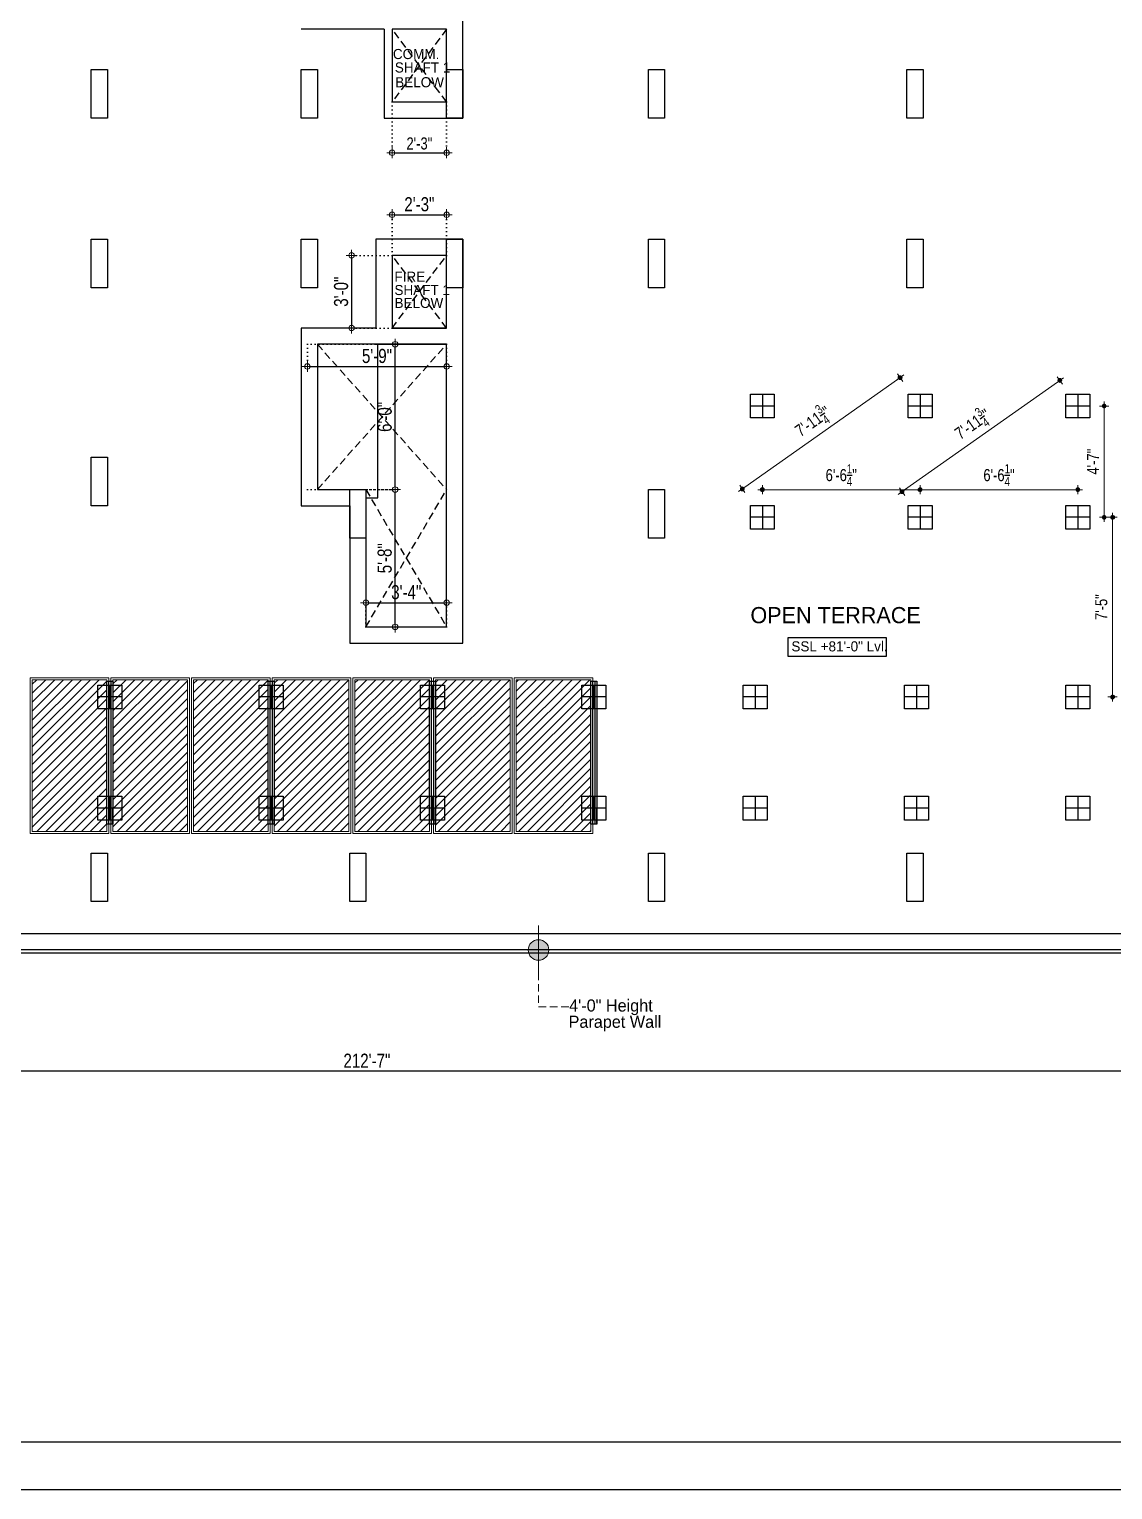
# Model space of a CAD drawing. Header units: inches. Extents: x 13 to 21264, y -72369 to -55.
# Drawn here: x 6043 to 6580, y -72369 to -71646 of the extents above; entities that cross this region are included whole.
import ezdxf

# ---------------------------------------------------------------- set-up
doc = ezdxf.new("R2010")
doc.units = ezdxf.units.IN
doc.header["$LTSCALE"] = 15
doc.header["$MEASUREMENT"] = 0
doc.header["$PDMODE"] = 34
doc.linetypes.add('DOT2', pattern=[0.125, 0, -0.125])
doc.linetypes.add('HIDDEN', pattern=[0.375, 0.25, -0.125])
doc.layers.get('0').update_dxf_attribs({"linetype": 'CONTINUOUS', "lineweight": 13})
doc.layers.get('DEFPOINTS').update_dxf_attribs({"linetype": 'CONTINUOUS', "lineweight": 13})
doc.layers.add('INNER DIM', color=30, linetype='CONTINUOUS', lineweight=13)
doc.styles.add('rob', font='')
doc.styles.add('RS', font='', dxfattribs={"width": 0.8})
doc.styles.get('rob').set_extended_font_data('Century Gothic')
doc.styles.get('RS').set_extended_font_data('Century Gothic')
doc.dimstyles.new('SECTION DIM', dxfattribs={"dimscale": 0.6, "dimtxt": 9, "dimasz": 2, "dimexe": 0, "dimexo": 0, "dimgap": 1, "dimtad": 1, "dimzin": 3, "dimdsep": 46, "dimlunit": 4, "dimtxsty": 'RS', "dimblk1": 'CUT', "dimblk2": 'CUT', "dimsah": 1, "dimcen": 0, "dimclrd": 251, "dimclre": 21, "dimclrt": 4, "dimadec": 0, "dimazin": 0, "dimtfac": 1, "dimtix": 1, "dimtofl": 0, "dimtmove": 2, "dimatfit": 3, "dimfxl": 0, "dimtolj": 1, "dimtzin": 3, "dimarcsym": 0})
doc.dimstyles.new('WORKING DIM-altura', dxfattribs={"dimscale": 0, "dimtxt": 6, "dimasz": 1.5, "dimexe": 0, "dimexo": 0, "dimgap": 2, "dimtad": 1, "dimzin": 3, "dimdsep": 46, "dimlunit": 4, "dimtxsty": 'RS', "dimblk1": 'CUT-15', "dimblk2": 'CUT-15', "dimsah": 1, "dimcen": 0, "dimclrd": 49, "dimclre": 109, "dimclrt": 41, "dimadec": 0, "dimazin": 0, "dimtfac": 0.75, "dimtix": 1, "dimtofl": 0, "dimtmove": 2, "dimatfit": 2, "dimldrblk": 'CUT-15', "dimfxl": 1, "dimtolj": 1, "dimtzin": 3, "dimlwd": -1, "dimlwe": -1, "dimarcsym": 0})

# ---------------------------------------------------------------- blocks, each defined once
blk = doc.blocks.new('CUT')
at = {"layer": 'INNER DIM', "color": 8}
blk.add_line((-1.8, 0), (1.8, 0), dxfattribs=at)
at = {"layer": 'INNER DIM', "color": 9}
blk.add_line((0, 1.8), (0, -1.8), dxfattribs=at)
blk.add_circle((0, 0), 0.9, dxfattribs=at)
blk = doc.blocks.new('*D1340')
at = {"color": 8, "linetype": 'DOT2', "lineweight": -2, "transparency": 16777216}
for p, q in [((6222.62, -71757.63), (6222.62, -71737.52)), ((6249.62, -71757.63), (6249.62, -71737.52))]:
    blk.add_line(p, q, dxfattribs=at)
at = {"color": 0, "lineweight": -2, "transparency": 16777216}
blk.add_line((6224.12, -71737.52), (6248.12, -71737.52), dxfattribs=at)
at = {"layer": 'DEFPOINTS', "color": 0, "transparency": 16777216}
for p in [(6249.62, -71737.52), (6222.62, -71757.63, 0.01), (6249.62, -71757.63, 0.01)]:
    blk.add_point(p, dxfattribs=at)
at = {"color": 0, "lineweight": -2, "transparency": 16777216, "xscale": 1.5, "yscale": 1.5, "zscale": 1.5, "rotation": 180}
blk.add_blockref('CUT', (6222.62, -71737.52), dxfattribs=at)
at = {"color": 0, "lineweight": -2, "transparency": 16777216, "xscale": 1.5, "yscale": 1.5, "zscale": 1.5}
blk.add_blockref('CUT', (6249.62, -71737.52), dxfattribs=at)
at = {"color": 0, "lineweight": -2, "transparency": 16777216, "insert": (6236.12, -71732.36), "char_height": 7, "attachment_point": 5, "style": 'RS'}
blk.add_mtext('\\A1;2\'-3"', dxfattribs=at)
blk = doc.blocks.new('*D1341')
at = {"color": 8, "linetype": 'DOT2', "lineweight": -2, "transparency": 16777216}
for p, q in [((6222.62, -71757.63), (6202.53, -71757.63)), ((6222.62, -71793.63), (6202.53, -71793.63))]:
    blk.add_line(p, q, dxfattribs=at)
at = {"color": 0, "lineweight": -2, "transparency": 16777216}
blk.add_line((6202.53, -71759.13), (6202.53, -71792.13), dxfattribs=at)
at = {"layer": 'DEFPOINTS', "color": 0, "transparency": 16777216}
for p in [(6222.62, -71757.63, 0.01), (6202.53, -71793.63), (6222.62, -71793.63, 0.01)]:
    blk.add_point(p, dxfattribs=at)
at = {"color": 0, "lineweight": -2, "transparency": 16777216, "xscale": 1.5, "yscale": 1.5, "zscale": 1.5}
for p, rotation in [((6202.53, -71757.63), 90), ((6202.53, -71793.63), 270)]:
    blk.add_blockref('CUT', p, dxfattribs=dict(at, rotation=rotation))
at = {"color": 0, "lineweight": -2, "transparency": 16777216, "insert": (6197.37, -71775.63), "char_height": 7, "attachment_point": 5, "rotation": 90, "style": 'RS'}
blk.add_mtext('\\A1;3\'-0"', dxfattribs=at)
blk = doc.blocks.new('*D1342')
at = {"color": 8, "linetype": 'DOT2', "lineweight": -2, "transparency": 16777216}
for p, q in [((6180.62, -71801.64), (6180.62, -71812.65)), ((6249.62, -71801.64), (6249.62, -71812.65))]:
    blk.add_line(p, q, dxfattribs=at)
at = {"color": 0, "lineweight": -2, "transparency": 16777216}
blk.add_line((6182.12, -71812.65), (6248.12, -71812.65), dxfattribs=at)
at = {"layer": 'DEFPOINTS', "color": 0, "transparency": 16777216}
for p in [(6180.62, -71801.64, 0), (6249.62, -71801.64, 0), (6249.62, -71812.65)]:
    blk.add_point(p, dxfattribs=at)
at = {"color": 0, "lineweight": -2, "transparency": 16777216, "xscale": 1.5, "yscale": 1.5, "zscale": 1.5, "rotation": 180}
blk.add_blockref('CUT', (6180.62, -71812.65), dxfattribs=at)
at = {"color": 0, "lineweight": -2, "transparency": 16777216, "xscale": 1.5, "yscale": 1.5, "zscale": 1.5}
blk.add_blockref('CUT', (6249.62, -71812.65), dxfattribs=at)
at = {"color": 0, "lineweight": -2, "transparency": 16777216, "insert": (6215.12, -71807.49), "char_height": 7, "attachment_point": 5, "style": 'RS'}
blk.add_mtext('\\A1;5\'-9"', dxfattribs=at)
blk = doc.blocks.new('*D1343')
at = {"color": 8, "linetype": 'DOT2', "lineweight": -2, "transparency": 16777216}
for p, q in [((6180.62, -71801.63), (6224.13, -71801.63)), ((6180.62, -71873.63), (6224.13, -71873.63))]:
    blk.add_line(p, q, dxfattribs=at)
at = {"color": 0, "lineweight": -2, "transparency": 16777216}
blk.add_line((6224.13, -71872.13), (6224.13, -71803.13), dxfattribs=at)
at = {"layer": 'DEFPOINTS', "color": 0, "transparency": 16777216}
for p in [(6180.62, -71801.63, 0), (6224.13, -71801.63), (6180.62, -71873.63, 0)]:
    blk.add_point(p, dxfattribs=at)
at = {"color": 0, "lineweight": -2, "transparency": 16777216, "xscale": 1.5, "yscale": 1.5, "zscale": 1.5}
for p, rotation in [((6224.13, -71801.63), 90), ((6224.13, -71873.63), 270)]:
    blk.add_blockref('CUT', p, dxfattribs=dict(at, rotation=rotation))
at = {"color": 0, "lineweight": -2, "transparency": 16777216, "insert": (6218.96, -71837.63), "char_height": 7, "attachment_point": 5, "rotation": 90, "style": 'RS'}
blk.add_mtext('\\A1;6\'-0"', dxfattribs=at)
blk = doc.blocks.new('*D1344')
at = {"color": 8, "linetype": 'DOT2', "lineweight": -2, "transparency": 16777216}
for p, q in [((6209.62, -71941.64), (6209.62, -71929.64)), ((6249.62, -71941.64), (6249.62, -71929.64))]:
    blk.add_line(p, q, dxfattribs=at)
at = {"color": 0, "lineweight": -2, "transparency": 16777216}
blk.add_line((6211.12, -71929.64), (6248.12, -71929.64), dxfattribs=at)
at = {"layer": 'DEFPOINTS', "color": 0, "transparency": 16777216}
for p in [(6249.62, -71929.64), (6209.62, -71941.64, 0), (6249.62, -71941.64, 0)]:
    blk.add_point(p, dxfattribs=at)
at = {"color": 0, "lineweight": -2, "transparency": 16777216, "xscale": 1.5, "yscale": 1.5, "zscale": 1.5, "rotation": 180}
blk.add_blockref('CUT', (6209.62, -71929.64), dxfattribs=at)
at = {"color": 0, "lineweight": -2, "transparency": 16777216, "xscale": 1.5, "yscale": 1.5, "zscale": 1.5}
blk.add_blockref('CUT', (6249.62, -71929.64), dxfattribs=at)
at = {"color": 0, "lineweight": -2, "transparency": 16777216, "insert": (6229.62, -71924.47), "char_height": 7, "attachment_point": 5, "style": 'RS'}
blk.add_mtext('\\A1;3\'-4"', dxfattribs=at)
blk = doc.blocks.new('*D1345')
at = {"color": 8, "linetype": 'DOT2', "lineweight": -2, "transparency": 16777216}
for p, q in [((6201.64, -71873.63), (6224.13, -71873.63)), ((6209.79, -71941.64), (6224.13, -71941.64))]:
    blk.add_line(p, q, dxfattribs=at)
at = {"color": 0, "lineweight": -2, "transparency": 16777216}
blk.add_line((6224.13, -71940.14), (6224.13, -71875.13), dxfattribs=at)
at = {"layer": 'DEFPOINTS', "color": 0, "transparency": 16777216}
for p in [(6201.64, -71873.63), (6224.13, -71873.63), (6209.79, -71941.64)]:
    blk.add_point(p, dxfattribs=at)
at = {"color": 0, "lineweight": -2, "transparency": 16777216, "xscale": 1.5, "yscale": 1.5, "zscale": 1.5}
for p, rotation in [((6224.13, -71873.63), 90), ((6224.13, -71941.64), 270)]:
    blk.add_blockref('CUT', p, dxfattribs=dict(at, rotation=rotation))
at = {"color": 0, "lineweight": -2, "transparency": 16777216, "insert": (6218.96, -71907.63), "char_height": 7, "attachment_point": 5, "rotation": 90, "style": 'RS'}
blk.add_mtext('\\A1;5\'-8"', dxfattribs=at)
blk = doc.blocks.new('*D1257')
at = {"color": 8, "linetype": 'DOT2', "lineweight": -2, "transparency": 16777216}
for p, q in [((4934.62, -72101.64), (4934.62, -72161.64)), ((7485.62, -72131.64), (7485.62, -72161.64))]:
    blk.add_line(p, q, dxfattribs=at)
at = {"color": 0, "lineweight": -2, "transparency": 16777216}
blk.add_line((7484.12, -72161.64), (4936.12, -72161.64), dxfattribs=at)
at = {"layer": 'DEFPOINTS', "color": 0, "transparency": 16777216}
for p in [(4934.62, -72101.64, 0.01), (7485.62, -72131.64), (4934.62, -72161.64)]:
    blk.add_point(p, dxfattribs=at)
at = {"color": 0, "lineweight": -2, "transparency": 16777216, "xscale": 1.5, "yscale": 1.5, "zscale": 1.5, "rotation": 180}
blk.add_blockref('CUT', (4934.62, -72161.64), dxfattribs=at)
at = {"color": 0, "lineweight": -2, "transparency": 16777216, "xscale": 1.5, "yscale": 1.5, "zscale": 1.5}
blk.add_blockref('CUT', (7485.62, -72161.64), dxfattribs=at)
at = {"color": 0, "lineweight": -2, "transparency": 16777216, "insert": (6210.12, -72156.47), "char_height": 7, "attachment_point": 5, "style": 'RS'}
blk.add_mtext('\\A1;212\'-7"', dxfattribs=at)
blk = doc.blocks.new('*D1360')
at = {"color": 21, "linetype": 'DOT2', "lineweight": -2, "transparency": 16777216}
for p, q in [((6222.62, -71681.63), (6222.62, -71706.82)), ((6249.62, -71681.63), (6249.62, -71706.82))]:
    blk.add_line(p, q, dxfattribs=at)
at = {"color": 0, "lineweight": -2, "transparency": 16777216}
blk.add_line((6224.12, -71706.82), (6248.12, -71706.82), dxfattribs=at)
at = {"layer": 'DEFPOINTS', "color": 0, "transparency": 16777216}
for p in [(6222.62, -71681.63, -0.02), (6249.62, -71681.63, 0.01), (6249.62, -71706.82)]:
    blk.add_point(p, dxfattribs=at)
at = {"color": 0, "lineweight": -2, "transparency": 16777216, "xscale": 1.5, "yscale": 1.5, "zscale": 1.5, "rotation": 180}
blk.add_blockref('CUT', (6222.62, -71706.82), dxfattribs=at)
at = {"color": 0, "lineweight": -2, "transparency": 16777216, "xscale": 1.5, "yscale": 1.5, "zscale": 1.5}
blk.add_blockref('CUT', (6249.62, -71706.82), dxfattribs=at)
at = {"color": 0, "lineweight": -2, "transparency": 16777216, "insert": (6236.12, -71702.25), "char_height": 6, "attachment_point": 5, "style": 'RS'}
blk.add_mtext('\\A1;2\'-3"', dxfattribs=at)
blk = doc.blocks.new('CUT-15')
h = blk.add_hatch(color=256)
h.dxf.hatch_style = 1
edge = h.paths.add_edge_path()
edge.add_arc((0, 0), 0.638, -180, 180)
for p, q in [((0, -1.509), (0, 1.509)), ((1.509, 0), (-1.509, 0))]:
    blk.add_line(p, q)
blk.add_circle((0, 0), 0.638)
blk = doc.blocks.new('Waaree-325 Wp')
at = {"linetype": 'ByBlock', "true_color": 0xf8d731}
h = blk.add_hatch(dxfattribs=at)
h.set_pattern_fill('ANSI31', color=40, scale=25)
h.set_pattern_definition([(45, (-1275.805, 28322.5938), (-2.2097087, 2.2097087), [])])
h.paths.add_polyline_path([(1, 1), (37.96875, 1), (37.96875, 76.171875), (1, 76.171875)])
at = {"color": 40, "linetype": 'ByBlock', "true_color": 0xf8d731}
for p, q in [((0, 77.171875), (0, 0)), ((0, 77.171875), (38.96875, 77.171875)), ((1, 76.171875), (1, 1)), ((1, 76.171875), (37.96875, 76.171875)), ((37.96875, 76.171875), (37.96875, 1)), ((38.96875, 77.171875), (38.96875, 0)), ((38.96875, 0), (0, 0)), ((37.96875, 1), (1, 1))]:
    blk.add_line(p, q, dxfattribs=at)
blk = doc.blocks.new('*D1371')
at = {"color": 0, "ltscale": 3, "transparency": 16777216}
blk.add_line((6579.51, -71974.81), (6579.51, -71888.86), dxfattribs=at)
at = {"layer": 'DEFPOINTS', "color": 0, "ltscale": 3, "transparency": 16777216}
for p in [(6562.33, -71887.36, 0), (6579.51, -71887.36), (6562.33, -71976.31, 0)]:
    blk.add_point(p, dxfattribs=at)
at = {"color": 0, "ltscale": 3, "transparency": 16777216, "xscale": 1.5, "yscale": 1.5, "zscale": 1.5}
for p, rotation in [((6579.51, -71887.36), 90), ((6579.51, -71976.31), 270)]:
    blk.add_blockref('CUT-15', p, dxfattribs=dict(at, rotation=rotation))
at = {"color": 0, "lineweight": -2, "ltscale": 3, "transparency": 16777216, "insert": (6573.94, -71931.84), "char_height": 6, "attachment_point": 5, "rotation": 90, "style": 'RS'}
blk.add_mtext('\\A1;7\'-5"', dxfattribs=at)
blk = doc.blocks.new('*D1372')
at = {"color": 0, "ltscale": 3, "transparency": 16777216}
blk.add_line((6485.67, -71873.71), (6560.83, -71873.71), dxfattribs=at)
at = {"layer": 'DEFPOINTS', "color": 0, "ltscale": 3, "transparency": 16777216}
for p in [(6562.33, -71873.71), (6484.17, -71887.36, 0), (6562.33, -71887.36, 0)]:
    blk.add_point(p, dxfattribs=at)
at = {"color": 0, "ltscale": 3, "transparency": 16777216, "xscale": 1.5, "yscale": 1.5, "zscale": 1.5, "rotation": 180}
blk.add_blockref('CUT-15', (6484.17, -71873.71), dxfattribs=at)
at = {"color": 0, "ltscale": 3, "transparency": 16777216, "xscale": 1.5, "yscale": 1.5, "zscale": 1.5}
blk.add_blockref('CUT-15', (6562.33, -71873.71), dxfattribs=at)
at = {"color": 0, "lineweight": -2, "ltscale": 3, "transparency": 16777216, "insert": (6523.25, -71866.46), "char_height": 6, "attachment_point": 5, "style": 'RS'}
blk.add_mtext('\\A1;6\'-6{\\H0.75x;\\S1/4;}"', dxfattribs=at)
blk = doc.blocks.new('*D1373')
at = {"color": 0, "ltscale": 3, "transparency": 16777216}
blk.add_line((6407.52, -71873.71), (6482.67, -71873.71), dxfattribs=at)
at = {"layer": 'DEFPOINTS', "color": 0, "ltscale": 3, "transparency": 16777216}
for p in [(6484.17, -71873.71), (6406.02, -71887.36, 0), (6484.17, -71887.36, 0)]:
    blk.add_point(p, dxfattribs=at)
at = {"color": 0, "ltscale": 3, "transparency": 16777216, "xscale": 1.5, "yscale": 1.5, "zscale": 1.5, "rotation": 180}
blk.add_blockref('CUT-15', (6406.02, -71873.71), dxfattribs=at)
at = {"color": 0, "ltscale": 3, "transparency": 16777216, "xscale": 1.5, "yscale": 1.5, "zscale": 1.5}
blk.add_blockref('CUT-15', (6484.17, -71873.71), dxfattribs=at)
at = {"color": 0, "lineweight": -2, "ltscale": 3, "transparency": 16777216, "insert": (6445.1, -71866.46), "char_height": 6, "attachment_point": 5, "style": 'RS'}
blk.add_mtext('\\A1;6\'-6{\\H0.75x;\\S1/4;}"', dxfattribs=at)
blk = doc.blocks.new('*D1374')
at = {"color": 49, "ltscale": 3, "transparency": 16777216}
blk.add_line((6575.37, -71885.86), (6575.37, -71833.74), dxfattribs=at)
at = {"layer": 'DEFPOINTS', "color": 0, "ltscale": 3, "transparency": 16777216}
for p in [(6562.33, -71832.24, 0), (6575.37, -71832.24), (6562.33, -71887.36, 0)]:
    blk.add_point(p, dxfattribs=at)
at = {"color": 49, "ltscale": 3, "transparency": 16777216, "xscale": 1.5, "yscale": 1.5, "zscale": 1.5}
for p, rotation in [((6575.37, -71832.24), 90), ((6575.37, -71887.36), 270)]:
    blk.add_blockref('CUT-15', p, dxfattribs=dict(at, rotation=rotation))
at = {"color": 0, "lineweight": -2, "ltscale": 3, "transparency": 16777216, "insert": (6569.8, -71859.8), "char_height": 6, "attachment_point": 5, "rotation": 90, "style": 'RS'}
blk.add_mtext('\\A1;4\'-7"', dxfattribs=at)
blk = doc.blocks.new('*D1375')
at = {"color": 49, "ltscale": 3, "transparency": 16777216}
blk.add_line((6476.45, -71873.81), (6552.16, -71820.42), dxfattribs=at)
at = {"layer": 'DEFPOINTS', "color": 0, "ltscale": 3, "transparency": 16777216}
for p in [(6553.38, -71819.56), (6562.33, -71832.24, 0), (6484.17, -71887.36, 0)]:
    blk.add_point(p, dxfattribs=at)
at = {"color": 49, "ltscale": 3, "transparency": 16777216, "xscale": 1.5, "yscale": 1.5, "zscale": 1.5}
for p, rotation in [((6553.38, -71819.56), 35.19268757316085), ((6475.23, -71874.68), 215.1926875731608)]:
    blk.add_blockref('CUT-15', p, dxfattribs=dict(at, rotation=rotation))
at = {"color": 0, "lineweight": -2, "ltscale": 3, "transparency": 16777216, "insert": (6510.13, -71841.19), "char_height": 6, "attachment_point": 5, "rotation": 35.19269, "style": 'RS'}
blk.add_mtext('\\A1;7\'-11{\\H0.75x;\\S3/4;}"', dxfattribs=at)
blk = doc.blocks.new('*D1376')
at = {"color": 49, "ltscale": 3, "transparency": 16777216}
blk.add_line((6397.32, -71872.43), (6473.03, -71819.04), dxfattribs=at)
at = {"layer": 'DEFPOINTS', "color": 0, "ltscale": 3, "transparency": 16777216}
for p in [(6474.25, -71818.18), (6484.17, -71832.24, 0), (6406.02, -71887.36, 0)]:
    blk.add_point(p, dxfattribs=at)
at = {"color": 49, "ltscale": 3, "transparency": 16777216, "xscale": 1.5, "yscale": 1.5, "zscale": 1.5}
for p, rotation in [((6474.25, -71818.18), 35.19268757313824), ((6396.1, -71873.29), 215.1926875731382)]:
    blk.add_blockref('CUT-15', p, dxfattribs=dict(at, rotation=rotation))
at = {"color": 0, "lineweight": -2, "ltscale": 3, "transparency": 16777216, "insert": (6431, -71839.81), "char_height": 6, "attachment_point": 5, "rotation": 35.19269, "style": 'RS'}
blk.add_mtext('\\A1;7\'-11{\\H0.75x;\\S3/4;}"', dxfattribs=at)

msp = doc.modelspace()

# ---------------------------------------------------------------- linework, layer by layer
at = {"color": 0, "lineweight": -2}
for p, q in [((6215.617, -71877.639, -0.025), (6215.617, -71801.638, -0.025)), ((6406.018, -71826.338, 0), (6406.018, -71838.149, 0)), ((6484.174, -71826.338, 0), (6484.174, -71838.149, 0)), ((6562.33, -71826.338, 0), (6562.33, -71838.149, 0)), ((6411.923, -71832.243, 0), (6400.112, -71832.243, 0)), ((6407.494, -71832.243, 0), (6404.542, -71832.243, 0)), ((6490.079, -71832.243, 0), (6478.268, -71832.243, 0)), ((6485.65, -71832.243, 0), (6482.698, -71832.243, 0)), ((6568.235, -71832.243, 0), (6556.424, -71832.243, 0)), ((6563.806, -71832.243, 0), (6560.854, -71832.243, 0)), ((6406.018, -71881.456, 0), (6406.018, -71893.267, 0)), ((6484.174, -71881.456, 0), (6484.174, -71893.267, 0)), ((6562.33, -71881.456, 0), (6562.33, -71893.267, 0)), ((6411.923, -71887.361, 0), (6400.112, -71887.361, 0)), ((6407.494, -71887.361, 0), (6404.542, -71887.361, 0)), ((6490.079, -71887.361, 0), (6478.268, -71887.361, 0)), ((6485.65, -71887.361, 0), (6482.698, -71887.361, 0)), ((6568.235, -71887.361, 0), (6556.424, -71887.361, 0)), ((6563.806, -71887.361, 0), (6560.854, -71887.361, 0)), ((6082.309, -72039.305, 0), (6082.309, -71968.439, 0)), ((6082.309, -71968.439, 0), (6082.801, -71968.439, 0)), ((6082.309, -72039.305, 0), (6082.309, -71968.439, 0)), ((6082.309, -71968.439, 0), (6082.801, -71968.439, 0)), ((6082.801, -71970.408, 0), (6082.801, -71982.219, 0)), ((6082.801, -71970.408, 0), (6082.801, -71982.219, 0)), ((6083.293, -71968.439, 0), (6083.293, -72039.305, 0)), ((6083.293, -71968.439, 0), (6083.293, -72039.305, 0)), ((6084.277, -71968.439, 0), (6084.277, -71976.313, 0)), ((6084.277, -71968.439, 0), (6084.277, -71976.313, 0)), ((6162.23, -72039.305, 0), (6162.23, -71968.439, 0)), ((6162.23, -71968.439, 0), (6162.722, -71968.439, 0)), ((6162.23, -72039.305, 0), (6162.23, -71968.439, 0)), ((6162.23, -71968.439, 0), (6162.722, -71968.439, 0)), ((6162.722, -71970.408, 0), (6162.722, -71982.219, 0)), ((6162.722, -71970.408, 0), (6162.722, -71982.219, 0)), ((6163.214, -71968.439, 0), (6163.214, -72039.305, 0)), ((6163.214, -71968.439, 0), (6163.214, -72039.305, 0)), ((6164.198, -71968.439, 0), (6164.198, -71976.313, 0)), ((6164.198, -71968.439, 0), (6164.198, -71976.313, 0)), ((6242.152, -72039.305, 0), (6242.152, -71968.439, 0)), ((6242.152, -71968.439, 0), (6242.644, -71968.439, 0)), ((6242.152, -72039.305, 0), (6242.152, -71968.439, 0)), ((6242.152, -71968.439, 0), (6242.644, -71968.439, 0)), ((6242.644, -71970.408, 0), (6242.644, -71982.219, 0)), ((6242.644, -71970.408, 0), (6242.644, -71982.219, 0)), ((6243.136, -71968.439, 0), (6243.136, -72039.305, 0)), ((6243.136, -71968.439, 0), (6243.136, -72039.305, 0)), ((6244.12, -71968.439, 0), (6244.12, -71976.313, 0)), ((6244.12, -71968.439, 0), (6244.12, -71976.313, 0)), ((6322.073, -72039.305, 0), (6322.073, -71968.439, 0)), ((6322.073, -71968.439, 0), (6322.565, -71968.439, 0)), ((6322.073, -72039.305, 0), (6322.073, -71968.439, 0)), ((6322.073, -71968.439, 0), (6322.565, -71968.439, 0)), ((6322.565, -71970.408, 0), (6322.565, -71982.219, 0)), ((6322.565, -71970.408, 0), (6322.565, -71982.219, 0)), ((6323.057, -71968.439, 0), (6323.057, -72039.305, 0)), ((6323.057, -71968.439, 0), (6323.057, -72039.305, 0)), ((6324.041, -71968.439, 0), (6324.041, -71976.313, 0)), ((6324.041, -71968.439, 0), (6324.041, -71976.313, 0)), ((6402.487, -71970.408, 0), (6402.487, -71982.219, 0)), ((6482.408, -71970.408, 0), (6482.408, -71982.219, 0)), ((6562.33, -71970.408, 0), (6562.33, -71982.219, 0)), ((6088.706, -71976.313, 0), (6076.895, -71976.313, 0)), ((6088.706, -71976.313, 0), (6076.895, -71976.313, 0)), ((6084.277, -71976.313, 0), (6081.325, -71976.313, 0)), ((6084.277, -71976.313, 0), (6081.325, -71976.313, 0)), ((6168.628, -71976.313, 0), (6156.817, -71976.313, 0)), ((6168.628, -71976.313, 0), (6156.817, -71976.313, 0)), ((6164.198, -71976.313, 0), (6161.246, -71976.313, 0)), ((6164.198, -71976.313, 0), (6161.246, -71976.313, 0)), ((6248.549, -71976.313, 0), (6236.738, -71976.313, 0)), ((6248.549, -71976.313, 0), (6236.738, -71976.313, 0)), ((6244.12, -71976.313, 0), (6241.168, -71976.313, 0)), ((6244.12, -71976.313, 0), (6241.168, -71976.313, 0)), ((6328.471, -71976.313, 0), (6316.66, -71976.313, 0)), ((6328.471, -71976.313, 0), (6316.66, -71976.313, 0)), ((6324.041, -71976.313, 0), (6321.089, -71976.313, 0)), ((6324.041, -71976.313, 0), (6321.089, -71976.313, 0)), ((6408.392, -71976.313, 0), (6396.581, -71976.313, 0)), ((6403.963, -71976.313, 0), (6401.011, -71976.313, 0)), ((6488.314, -71976.313, 0), (6476.503, -71976.313, 0)), ((6483.884, -71976.313, 0), (6480.932, -71976.313, 0)), ((6568.235, -71976.313, 0), (6556.424, -71976.313, 0)), ((6563.806, -71976.313, 0), (6560.854, -71976.313, 0)), ((6082.801, -72025.526, 0), (6082.801, -72037.337, 0)), ((6082.801, -72025.526, 0), (6082.801, -72037.337, 0)), ((6162.722, -72025.526, 0), (6162.722, -72037.337, 0)), ((6162.722, -72025.526, 0), (6162.722, -72037.337, 0)), ((6242.644, -72025.526, 0), (6242.644, -72037.337, 0)), ((6242.644, -72025.526, 0), (6242.644, -72037.337, 0)), ((6322.565, -72025.526, 0), (6322.565, -72037.337, 0)), ((6322.565, -72025.526, 0), (6322.565, -72037.337, 0)), ((6402.487, -72025.526, 0), (6402.487, -72037.337, 0)), ((6482.408, -72025.526, 0), (6482.408, -72037.337, 0)), ((6562.33, -72025.526, 0), (6562.33, -72037.337, 0)), ((6088.706, -72031.431, 0), (6076.895, -72031.431, 0)), ((6088.706, -72031.431, 0), (6076.895, -72031.431, 0)), ((6084.277, -72031.431, 0), (6081.325, -72031.431, 0)), ((6084.277, -72031.431, 0), (6081.325, -72031.431, 0)), ((6084.277, -72039.305, 0), (6084.277, -72031.431, 0)), ((6084.277, -72039.305, 0), (6084.277, -72031.431, 0)), ((6168.628, -72031.431, 0), (6156.817, -72031.431, 0)), ((6168.628, -72031.431, 0), (6156.817, -72031.431, 0)), ((6164.198, -72031.431, 0), (6161.246, -72031.431, 0)), ((6164.198, -72031.431, 0), (6161.246, -72031.431, 0)), ((6164.198, -72039.305, 0), (6164.198, -72031.431, 0)), ((6164.198, -72039.305, 0), (6164.198, -72031.431, 0)), ((6248.549, -72031.431, 0), (6236.738, -72031.431, 0)), ((6248.549, -72031.431, 0), (6236.738, -72031.431, 0)), ((6244.12, -72031.431, 0), (6241.168, -72031.431, 0)), ((6244.12, -72031.431, 0), (6241.168, -72031.431, 0)), ((6244.12, -72039.305, 0), (6244.12, -72031.431, 0)), ((6244.12, -72039.305, 0), (6244.12, -72031.431, 0)), ((6328.471, -72031.431, 0), (6316.66, -72031.431, 0)), ((6328.471, -72031.431, 0), (6316.66, -72031.431, 0)), ((6324.041, -72031.431, 0), (6321.089, -72031.431, 0)), ((6324.041, -72031.431, 0), (6321.089, -72031.431, 0)), ((6324.041, -72039.305, 0), (6324.041, -72031.431, 0)), ((6324.041, -72039.305, 0), (6324.041, -72031.431, 0)), ((6408.392, -72031.431, 0), (6396.581, -72031.431, 0)), ((6403.963, -72031.431, 0), (6401.011, -72031.431, 0)), ((6488.314, -72031.431, 0), (6476.503, -72031.431, 0)), ((6483.884, -72031.431, 0), (6480.932, -72031.431, 0)), ((6568.235, -72031.431, 0), (6556.424, -72031.431, 0)), ((6563.806, -72031.431, 0), (6560.854, -72031.431, 0))]:
    msp.add_line(p, q, dxfattribs=at)
at = {"color": 0, "lineweight": -2, "ltscale": 3}
msp.add_line((7485.617, -72101.636, -0.009), (5746.617, -72101.636, -0.009), dxfattribs=at)
for points in [[(4629.154, -70195.499), (8394.824, -70195.499), (8394.824, -72368.968), (4629.154, -72368.968)], [(4652.815, -70219.16), (8371.163, -70219.16), (8371.163, -72345.307), (4652.815, -72345.307)]]:
    msp.add_lwpolyline(points, close=True, dxfattribs=at)
msp.add_lwpolyline([(4943.194, -72094.491), (4943.194, -71345.76), (7064.498, -71345.76), (7064.498, -71008.659), (6807.215, -71008.659), (6807.215, -70939.717), (6654.7, -70939.717), (6654.7, -70580.336), (7472.95, -70580.336), (7472.95, -70936.992), (7273.404, -70936.992), (7273.404, -71006.061), (7273.404, -71340.974), (7303.229, -71340.974), (7303.229, -71313.444), (7488.636, -71313.444), (7488.636, -72103.233), (4942.843, -72103.233), (4942.843, -72093.122), (4942.843, -72090.418), (4943.213, -72090.418)], dxfattribs=at)
for points, elevation in [([(6218.621, -71645.635), (6218.621, -71689.636), (6257.617, -71689.635), (6257.617, -71581.634)], -0.017), ([(6218.621, -71645.635), (6177.617, -71645.633)], -0.025), ([(6249.617, -71645.634), (6222.621, -71645.635)], -0.025), ([(6257.617, -71645.634), (6257.617, -71645.634)], -0.025), ([(6257.617, -71801.638), (6257.617, -71801.638), (6257.617, -71749.634), (6214.617, -71749.634), (6214.617, -71793.635)], -0.009), ([(6214.617, -71793.635), (6177.617, -71793.636), (6177.617, -71881.634), (6201.617, -71881.634), (6201.617, -71949.635), (6257.617, -71949.635), (6257.617, -71793.635)], -0.025), ([(6249.617, -71793.635), (6222.617, -71793.635)], -0.025), ([(6209.617, -71941.635), (6249.617, -71941.635), (6249.617, -71801.635), (6185.617, -71801.636), (6185.617, -71873.634), (6209.617, -71873.634), (6209.617, -71941.635)], -0.025), ([(6214.617, -71801.635), (6214.617, -71801.638), (6249.617, -71801.638)], -0.009), ([(7014.615, -71897.635), (7014.617, -72093.636), (6946.616, -72093.636), (5809.617, -72093.636), (5809.617, -71949.635), (5885.617, -71949.635), (5885.617, -71853.635), (5833.616, -71853.635), (5833.616, -71853.635), (5833.616, -71853.635), (5833.616, -71853.635)], -0.009)]:
    msp.add_lwpolyline(points, dxfattribs=dict(at, elevation=elevation))
for points, elevation in [([(6222.621, -71681.633), (6249.617, -71681.635), (6249.617, -71645.633), (6222.621, -71645.635)], -0.017), ([(6073.616, -71665.634), (6081.616, -71665.634), (6081.616, -71689.634), (6073.616, -71689.634)], -0.009), ([(6177.616, -71665.634), (6185.616, -71665.634), (6185.616, -71689.634), (6177.616, -71689.634)], -0.009), ([(6249.616, -71665.634), (6257.616, -71665.634), (6257.616, -71689.634), (6249.616, -71689.634)], -0.009), ([(6349.616, -71665.634), (6357.616, -71665.634), (6357.616, -71689.634), (6349.616, -71689.634)], -0.009), ([(6477.616, -71665.634), (6485.616, -71665.634), (6485.616, -71689.634), (6477.616, -71689.634)], -0.009), ([(6073.597, -71749.634), (6081.597, -71749.634), (6081.597, -71773.634), (6073.597, -71773.634)], -0.017), ([(6177.616, -71749.634), (6185.616, -71749.634), (6185.616, -71773.634), (6177.616, -71773.634)], -0.009), ([(6249.616, -71749.634), (6257.616, -71749.634), (6257.616, -71773.634), (6249.616, -71773.634)], -0.009), ([(6349.616, -71749.634), (6357.616, -71749.634), (6357.616, -71773.634), (6349.616, -71773.634)], -0.009), ([(6477.616, -71749.634), (6485.616, -71749.634), (6485.616, -71773.634), (6477.616, -71773.634)], -0.009), ([(6249.617, -71757.634), (6222.617, -71757.634), (6222.617, -71793.638), (6249.617, -71793.638)], -0.009), ([(6073.616, -71857.635), (6081.616, -71857.635), (6081.616, -71881.635), (6073.616, -71881.635)], -0.009), ([(6201.617, -71873.634), (6209.617, -71873.634), (6209.617, -71897.634), (6201.617, -71897.634)], -0.009), ([(6349.616, -71873.634), (6357.616, -71873.634), (6357.616, -71897.634), (6349.616, -71897.634)], -0.009), ([(6073.616, -72053.635), (6081.616, -72053.635), (6081.616, -72077.635), (6073.616, -72077.635)], -0.009), ([(6201.616, -72053.635), (6209.616, -72053.635), (6209.616, -72077.635), (6201.616, -72077.635)], -0.009), ([(6349.616, -72053.635), (6357.616, -72053.635), (6357.616, -72077.635), (6349.616, -72077.635)], -0.009), ([(6477.616, -72053.635), (6485.616, -72053.635), (6485.616, -72077.635), (6477.616, -72077.635)], -0.009)]:
    msp.add_lwpolyline(points, close=True, dxfattribs=dict(at, elevation=elevation))
at = {"color": 0, "linetype": 'HIDDEN', "lineweight": -2}
for points, elevation in [([(6249.617, -71645.634), (6222.621, -71681.633)], -0.025), ([(6249.617, -71681.635), (6222.621, -71645.635)], -0.017), ([(6249.617, -71793.635), (6222.617, -71757.634)], -0.025), ([(6222.617, -71793.635), (6249.617, -71757.634)], -0.025), ([(6185.617, -71801.636), (6249.617, -71873.634)], -0.025), ([(6185.617, -71873.634), (6249.617, -71801.638)], -0.025), ([(6209.617, -71873.634), (6249.617, -71941.635)], -0.009), ([(6209.617, -71941.635), (6249.617, -71873.634)], -0.025)]:
    msp.add_lwpolyline(points, dxfattribs=dict(at, elevation=elevation))
at = {"color": 0, "lineweight": -2}
for points, elevation in [([(6400.112, -71826.338), (6411.923, -71826.338), (6411.923, -71838.149), (6400.112, -71838.149)], 0), ([(6478.268, -71826.338), (6490.079, -71826.338), (6490.079, -71838.149), (6478.268, -71838.149)], 0), ([(6556.424, -71826.338), (6568.235, -71826.338), (6568.235, -71838.149), (6556.424, -71838.149)], 0), ([(6400.112, -71881.456), (6411.923, -71881.456), (6411.923, -71893.267), (6400.112, -71893.267)], 0), ([(6478.268, -71881.456), (6490.079, -71881.456), (6490.079, -71893.267), (6478.268, -71893.267)], 0), ([(6556.424, -71881.456), (6568.235, -71881.456), (6568.235, -71893.267), (6556.424, -71893.267)], 0), ([(6418.819, -71946.827), (6467.292, -71946.827), (6467.292, -71956.225), (6418.819, -71956.225)], -0.022), ([(6076.895, -71970.408), (6088.706, -71970.408), (6088.706, -71982.219), (6076.895, -71982.219)], 0), ([(6076.895, -71970.408), (6088.706, -71970.408), (6088.706, -71982.219), (6076.895, -71982.219)], 0), ([(6081.325, -71968.439), (6084.277, -71968.439), (6084.277, -72039.305), (6081.325, -72039.305)], 0), ([(6081.325, -71968.439), (6084.277, -71968.439), (6084.277, -72039.305), (6081.325, -72039.305)], 0), ([(6156.817, -71970.408), (6168.628, -71970.408), (6168.628, -71982.219), (6156.817, -71982.219)], 0), ([(6156.817, -71970.408), (6168.628, -71970.408), (6168.628, -71982.219), (6156.817, -71982.219)], 0), ([(6161.246, -71968.439), (6164.198, -71968.439), (6164.198, -72039.305), (6161.246, -72039.305)], 0), ([(6161.246, -71968.439), (6164.198, -71968.439), (6164.198, -72039.305), (6161.246, -72039.305)], 0), ([(6236.738, -71970.408), (6248.549, -71970.408), (6248.549, -71982.219), (6236.738, -71982.219)], 0), ([(6236.738, -71970.408), (6248.549, -71970.408), (6248.549, -71982.219), (6236.738, -71982.219)], 0), ([(6241.168, -71968.439), (6244.12, -71968.439), (6244.12, -72039.305), (6241.168, -72039.305)], 0), ([(6241.168, -71968.439), (6244.12, -71968.439), (6244.12, -72039.305), (6241.168, -72039.305)], 0), ([(6316.66, -71970.408), (6328.471, -71970.408), (6328.471, -71982.219), (6316.66, -71982.219)], 0), ([(6316.66, -71970.408), (6328.471, -71970.408), (6328.471, -71982.219), (6316.66, -71982.219)], 0), ([(6321.089, -71968.439), (6324.041, -71968.439), (6324.041, -72039.305), (6321.089, -72039.305)], 0), ([(6321.089, -71968.439), (6324.041, -71968.439), (6324.041, -72039.305), (6321.089, -72039.305)], 0), ([(6396.581, -71970.408), (6408.392, -71970.408), (6408.392, -71982.219), (6396.581, -71982.219)], 0), ([(6476.503, -71970.408), (6488.314, -71970.408), (6488.314, -71982.219), (6476.503, -71982.219)], 0), ([(6556.424, -71970.408), (6568.235, -71970.408), (6568.235, -71982.219), (6556.424, -71982.219)], 0), ([(6076.895, -72025.526), (6088.706, -72025.526), (6088.706, -72037.337), (6076.895, -72037.337)], 0), ([(6076.895, -72025.526), (6088.706, -72025.526), (6088.706, -72037.337), (6076.895, -72037.337)], 0), ([(6156.817, -72025.526), (6168.628, -72025.526), (6168.628, -72037.337), (6156.817, -72037.337)], 0), ([(6156.817, -72025.526), (6168.628, -72025.526), (6168.628, -72037.337), (6156.817, -72037.337)], 0), ([(6236.738, -72025.526), (6248.549, -72025.526), (6248.549, -72037.337), (6236.738, -72037.337)], 0), ([(6236.738, -72025.526), (6248.549, -72025.526), (6248.549, -72037.337), (6236.738, -72037.337)], 0), ([(6316.66, -72025.526), (6328.471, -72025.526), (6328.471, -72037.337), (6316.66, -72037.337)], 0), ([(6316.66, -72025.526), (6328.471, -72025.526), (6328.471, -72037.337), (6316.66, -72037.337)], 0), ([(6396.581, -72025.526), (6408.392, -72025.526), (6408.392, -72037.337), (6396.581, -72037.337)], 0), ([(6476.503, -72025.526), (6488.314, -72025.526), (6488.314, -72037.337), (6476.503, -72037.337)], 0), ([(6556.424, -72025.526), (6568.235, -72025.526), (6568.235, -72037.337), (6556.424, -72037.337)], 0)]:
    msp.add_lwpolyline(points, close=True, dxfattribs=dict(at, elevation=elevation))
at = {"color": 0, "lineweight": -2, "elevation": -0.017}
msp.add_lwpolyline([(6209.617, -71877.639), (6215.617, -71877.639)], dxfattribs=at)

# ---------------------------------------------------------------- block references
at = {"color": 0, "linetype": 'ByBlock', "lineweight": -2}
for p in [(6043.34, -72043.962, 0), (6083.293, -72043.962, 0), (6123.261, -72043.962, 0), (6163.214, -72043.962, 0), (6203.183, -72043.962, 0), (6243.136, -72043.962, 0), (6283.104, -72043.962, 0)]:
    msp.add_blockref('Waaree-325 Wp', p, dxfattribs=at)

# ---------------------------------------------------------------- texts
at = {"color": 0, "lineweight": -2, "style": 'rob'}
for s, height, p in [('COMM.', 5, (6223.012, -71660.421, -0.031)), ('SHAFT 1', 5, (6223.954, -71667.076, -0.023)), ('BELOW', 5, (6224.153, -71674.385, -0.008)), ('FIRE', 5, (6223.774, -71770.706, -0.001)), ('SHAFT 1', 5, (6223.774, -71777.297, -0.001)), ('BELOW', 5, (6223.811, -71783.68, 0.026)), ('SSL +81\'-0" Lvl. ', 5, (6420.409, -71953.766, -0.022)), ('4\'-0" Height ', 6, (6310.325, -72132.122, -0.047)), ('Parapet Wall', 6, (6310.044, -72140.181, -0.047))]:
    msp.add_text(s, height=height, dxfattribs=at).set_placement(p)
msp.add_text('OPEN TERRACE', height=8, rotation=359.999901, dxfattribs=at).set_placement((6400.105, -71939.799, -0.031))

# ---------------------------------------------------------------- dimensions: what is measured, and where the dimension line sits
at = {"color": 0, "lineweight": -2}
for base, p1, p2, override, picture, middle in [((6249.6161, -71706.8194, -0.0223), (6222.6208, -71681.6334, -0.046), (6249.6161, -71681.6346, -0.009), {"dimscale": 1, "dimtxt": 6, "dimasz": 1.5, "dimclrd": 0, "dimclrt": 0, "dimfxl": 2}, '*D1360', (6236.1185, -71702.248, -0.0223)), ((6249.616, -71737.523, 0.004), (6222.616, -71757.634, 0.018), (6249.616, -71757.634, 0.018), {"dimscale": 1, "dimtxt": 7, "dimasz": 1.5, "dimclrd": 0, "dimclre": 8, "dimclrt": 0, "dimfxl": 2}, '*D1340', (6236.116, -71732.357, 0.004)), ((6249.616, -71812.652, 0.004), (6180.616, -71801.636, 0.002), (6249.616, -71801.636, 0.002), {"dimscale": 1, "dimtxt": 7, "dimasz": 1.5, "dimclrd": 0, "dimclre": 8, "dimclrt": 0, "dimfxl": 2}, '*D1342', (6215.116, -71807.486, 0.004)), ((6249.616, -71929.635, 0.004), (6209.616, -71941.635, 0.004), (6249.616, -71941.635, 0.002), {"dimscale": 1, "dimtxt": 7, "dimasz": 1.5, "dimclrd": 0, "dimclre": 8, "dimclrt": 0, "dimfxl": 2}, '*D1344', (6229.616, -71924.468, 0.004)), ((4934.618, -72161.636, -0.009), (7485.616, -72131.636, -0.009), (4934.618, -72101.636, 0.004), {"dimscale": 1, "dimtxt": 7, "dimasz": 1.5, "dimclrd": 0, "dimclre": 8, "dimclrt": 0, "dimfxl": 2}, '*D1257', (6210.117, -72156.47, -0.009))]:
    dim = msp.add_linear_dim(base=base, p1=p1, p2=p2, dimstyle='SECTION DIM', override=override, dxfattribs=at)
    dim.commit()
    dim.dimension.update_dxf_attribs({"geometry": picture, "text_midpoint": middle})
for base, p1, p2, picture, middle in [((6202.535, -71793.634, 0.004), (6222.616, -71757.634, 0.018), (6222.616, -71793.634, 0.018), '*D1341', (6197.368, -71775.634, 0.004)), ((6224.129, -71801.634, 0.004), (6180.616, -71873.634, 0.002), (6180.617, -71801.634, 0.002), '*D1343', (6218.963, -71837.634, 0.004)), ((6224.129, -71873.634, 0.004), (6209.791, -71941.635, 0.004), (6201.635, -71873.634, 0.004), '*D1345', (6218.963, -71907.635, 0.004))]:
    dim = msp.add_linear_dim(base=base, p1=p1, p2=p2, angle=90, dimstyle='SECTION DIM', override={"dimscale": 1, "dimtxt": 7, "dimasz": 1.5, "dimclrd": 0, "dimclre": 8, "dimclrt": 0, "dimfxl": 2}, dxfattribs=at)
    dim.commit()
    dim.dimension.update_dxf_attribs({"geometry": picture, "text_midpoint": middle})
at = {"color": 0, "lineweight": -2, "ltscale": 3}
for p1, p2, distance, picture, middle in [((6406.018, -71887.361, 0), (6484.174, -71832.243, 0), 17.214, '*D1376', (6430.997, -71839.81)), ((6484.174, -71887.361, 0), (6562.33, -71832.243, 0), 15.522, '*D1375', (6510.128, -71841.193)), ((6562.33, -71887.361, 0), (6562.33, -71832.243, 0), -13.039, '*D1374', (6569.797, -71859.802))]:
    dim = msp.add_aligned_dim(p1=p1, p2=p2, distance=distance, dimstyle='WORKING DIM-altura', override={"dimscale": 1, "dimclrt": 0, "dimfxl": 0, "dimfxlon": 1, "dimarcsym": 2}, dxfattribs=at)
    dim.commit()
    dim.dimension.update_dxf_attribs({"geometry": picture, "text_midpoint": middle})
for base, p1, p2, picture, middle in [((6484.174, -71873.708), (6406.018, -71887.361, 0), (6484.174, -71887.361, 0), '*D1373', (6445.096, -71866.458)), ((6562.33, -71873.708), (6484.174, -71887.361, 0), (6562.33, -71887.361, 0), '*D1372', (6523.252, -71866.458))]:
    dim = msp.add_linear_dim(base=base, p1=p1, p2=p2, dimstyle='WORKING DIM-altura', override={"dimscale": 1, "dimclrd": 0, "dimclrt": 0, "dimfxl": 0, "dimfxlon": 1, "dimarcsym": 2}, dxfattribs=at)
    dim.commit()
    dim.dimension.update_dxf_attribs({"geometry": picture, "text_midpoint": middle})
dim = msp.add_linear_dim(base=(6579.507, -71887.361), p1=(6562.33, -71976.313, 0), p2=(6562.33, -71887.361, 0), angle=90, dimstyle='WORKING DIM-altura', override={"dimscale": 1, "dimclrd": 0, "dimclrt": 0, "dimfxl": 0, "dimfxlon": 1, "dimarcsym": 2}, dxfattribs=at)
dim.commit()
dim.dimension.update_dxf_attribs({"geometry": '*D1371', "text_midpoint": (6573.936, -71931.837)})

# ---------------------------------------------------------------- leaders
at = {"color": 0, "linetype": 'HIDDEN', "lineweight": -2}
msp.add_leader([(6295.145, -72101.636, -0.017), (6295.145, -72129.789, -0.017), (6310.442, -72129.789, -0.017)], dimstyle='WORKING DIM-altura', override={"dimscale": 1, "dimasz": 8, "dimtad": 0, "dimfxl": 0, "dimfxlon": 1, "dimarcsym": 2}, dxfattribs=at)

doc.saveas('drawing.dxf')
